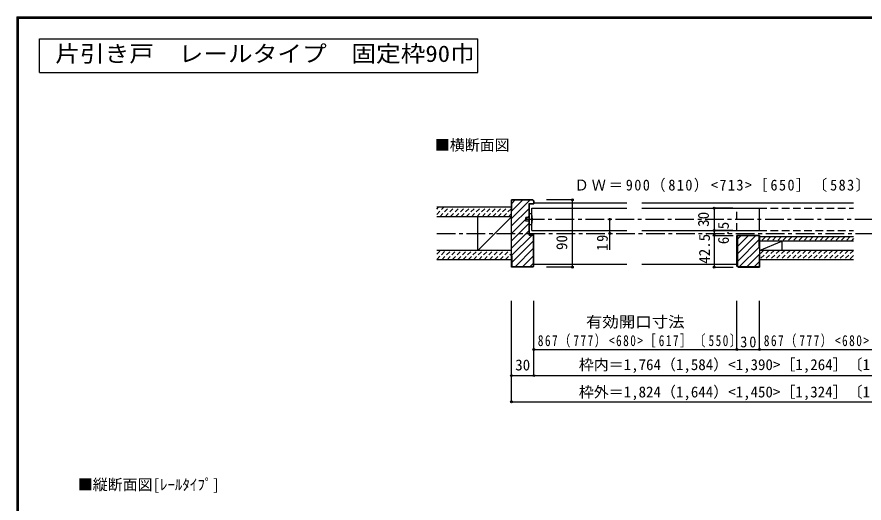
# Model space of a CAD drawing. Units: millimetres at full size, sheet at 1:5; details may follow other scales. Extents: x -973 to 977, y -718 to 696.
# Drawn here: x -973 to 159, y 46 to 696 of the extents above; entities that cross this region are included whole.
import ezdxf
from ezdxf.enums import TextEntityAlignment as Align

# ---------------------------------------------------------------- set-up
doc = ezdxf.new("R2010")
doc.units = ezdxf.units.MM
doc.header["$LTSCALE"] = 5
doc.header["$PDMODE"] = 32
doc.header["$PDSIZE"] = 2.5
for name, pattern in [('CHAIN1', [8, 5, -1, 1, -1]), ('DASHED1', [1.8, 1.2, -0.6]), ('DASHED2', [3, 2, -1])]:
    doc.linetypes.add(name, pattern=pattern)
for name, color, linetype in [('0-1_通り芯', 4, 'CHAIN1'), ('0-2_柱', 3, 'Continuous'), ('0-3_仕上げ', 2, 'Continuous'), ('0-4_枠', 3, 'Continuous'), ('0-6_扉', 6, 'Continuous'), ('0-7_金物', 7, 'Continuous'), ('0-A_文字', 7, 'Continuous'), ('0-B_寸法', 7, 'Continuous'), ('0-C_ハッチ', 4, 'DASHED1'), ('F-1_枠', 6, 'Continuous')]:
    doc.layers.add(name, color=color, linetype=linetype)
doc.styles.add('ＭＳ ゴシック', font='')
doc.styles.get('ＭＳ ゴシック').set_extended_font_data('MS Gothic')

msp = doc.modelspace()

# ---------------------------------------------------------------- linework, layer by layer
at = {"layer": '0-1_通り芯'}
for p, q in [((-293.113, 425.5), (298.887, 425.5)), ((-412.113, 406.5), (417.887, 406.5))]:
    msp.add_line(p, q, dxfattribs=at)
at = {"layer": '0-2_柱', "color": 7}
for p, q in [((-357.113, 384), (-312.113, 429)), ((19.387, 384), (49.387, 396.5))]:
    msp.add_line(p, q, dxfattribs=at)
at = {"layer": '0-2_柱'}
for p, q in [((-357.113, 384), (-357.113, 429)), ((-312.113, 384), (-312.113, 429)), ((49.387, 396.5), (49.387, 384))]:
    msp.add_line(p, q, dxfattribs=at)
at = {"layer": '0-3_仕上げ'}
for p, q in [((-312.113, 441.5), (-412.113, 441.5)), ((-312.113, 429), (-412.113, 429)), ((145.137, 402), (19.387, 402)), ((145.137, 396.5), (19.387, 396.5)), ((-312.113, 384), (-412.113, 384)), ((145.137, 384), (19.387, 384)), ((-312.113, 371.5), (-412.113, 371.5)), ((145.137, 371.5), (19.387, 371.5))]:
    msp.add_line(p, q, dxfattribs=at)
at = {"layer": '0-4_枠'}
for p, q in [((-312.113, 361.5), (-312.113, 451.5)), ((-283.528, 451.5), (-312.113, 451.5)), ((-311.613, 436.5), (-311.613, 451)), ((-283.735, 451), (-311.613, 451)), ((-288.613, 404.5), (-288.613, 446.5)), ((-288.613, 446.5), (-282.613, 446.5)), ((-288.113, 405), (-288.113, 446)), ((-288.113, 446), (-282.113, 446)), ((-283.735, 451), (-282.613, 449.879)), ((-282.113, 450.086), (-283.528, 451.5)), ((-282.613, 449.879), (-282.613, 446.5)), ((-282.113, 450.086), (-282.113, 446)), ((-311.613, 436.5), (-312.113, 436.5)), ((-288.613, 404.5), (-282.613, 404.5)), ((-288.113, 405), (-282.113, 405)), ((-282.613, 363.414), (-282.613, 404.5)), ((-282.113, 362.914), (-282.113, 405)), ((19.387, 404), (-10.613, 404)), ((-10.613, 362.914), (-10.613, 404)), ((18.887, 403.5), (-10.113, 403.5)), ((-10.113, 403.5), (-10.113, 363.121)), ((18.887, 389), (18.887, 403.5)), ((19.387, 404), (19.387, 361.5)), ((18.887, 389), (19.387, 389)), ((-311.613, 376.5), (-312.113, 376.5)), ((-311.613, 376.5), (-311.613, 362)), ((18.887, 376.5), (19.387, 376.5)), ((18.887, 376.5), (18.887, 362)), ((-282.613, 363.414), (-284.027, 362)), ((-283.528, 361.5), (-282.113, 362.914)), ((-9.199, 361.5), (-10.613, 362.914)), ((-8.992, 362), (-10.113, 363.121)), ((-283.528, 361.5), (-312.113, 361.5)), ((-284.027, 362), (-311.613, 362)), ((-9.199, 361.5), (19.387, 361.5)), ((18.887, 362), (-8.992, 362))]:
    msp.add_line(p, q, dxfattribs=at)
at = {"layer": '0-4_枠', "color": 4}
for p, q in [((-282.113, 447.5), (-157.863, 447.5)), ((-137.863, 447.5), (145.137, 447.5)), ((-282.113, 365.5), (-157.863, 365.5)), ((-137.863, 365.5), (-10.613, 365.5))]:
    msp.add_line(p, q, dxfattribs=at)
at = {"layer": '0-6_扉'}
for p, q in [((-285.113, 410.5), (-285.113, 440.5)), ((-285.113, 440.5), (-157.863, 440.5)), ((-137.863, 440.5), (19.387, 440.5)), ((19.387, 410.5), (19.387, 440.5)), ((-285.113, 410.5), (-157.863, 410.5)), ((-137.863, 410.5), (19.387, 410.5))]:
    msp.add_line(p, q, dxfattribs=at)
at = {"layer": '0-6_扉', "color": 2, "linetype": 'DASHED2'}
for p, q in [((-10.613, 410.5), (-10.613, 440.5)), ((19.387, 440.5), (145.137, 440.5)), ((19.387, 410.5), (145.137, 410.5))]:
    msp.add_line(p, q, dxfattribs=at)
at = {"layer": '0-7_金物'}
for p, q in [((-285.113, 433), (-288.113, 433)), ((-288.113, 418), (-288.113, 433)), ((-288.113, 428), (-293.113, 428)), ((-293.113, 423), (-293.113, 428)), ((-288.113, 423), (-293.113, 423)), ((-285.113, 418), (-288.113, 418))]:
    msp.add_line(p, q, dxfattribs=at)
msp.add_arc((-315.565, 425.5), 31.361, 346.16371, 13.83632, dxfattribs=at)
at = {"layer": '0-A_文字', "color": 3}
for p, q in [((-943.333, 621.667), (-943.333, 666.667)), ((-943.333, 666.667), (-357.143, 666.667)), ((-357.143, 621.667), (-357.143, 666.667)), ((-943.333, 621.667), (-357.143, 621.667))]:
    msp.add_line(p, q, dxfattribs=at)
at = {"layer": '0-B_寸法', "color": 4}
for p, q in [((-230.692, 451.5), (-265.214, 451.5)), ((-230.692, 361.5), (-230.692, 451.5)), ((-16.272, 440.5), (-41.318, 440.5)), ((-41.318, 440.5), (-41.318, 404)), ((-180.692, 384.5), (-180.692, 425.5)), ((-16.272, 410.5), (-41.318, 410.5)), ((-41.318, 404), (-15.677, 404)), ((-41.318, 404), (-41.318, 361.5)), ((-230.692, 361.5), (-265.214, 361.5)), ((-41.318, 361.5), (-15.677, 361.5)), ((-312.113, 181.667), (-312.113, 316.667)), ((-282.113, 251.667), (-282.113, 316.667)), ((-282.113, 216.667), (-282.113, 316.667)), ((-10.613, 251.667), (-10.613, 316.667)), ((19.387, 251.667), (19.387, 316.667)), ((-282.113, 251.667), (-10.613, 251.667)), ((-10.613, 251.667), (19.387, 251.667)), ((19.387, 251.667), (287.887, 251.667)), ((-312.113, 216.667), (317.887, 216.667)), ((-312.113, 181.667), (317.887, 181.667))]:
    msp.add_line(p, q, dxfattribs=at)
at = {"layer": '0-B_寸法'}
for p in [(-230.692, 451.5), (-41.318, 440.5), (-180.692, 425.5), (-180.692, 406.5), (-41.318, 410.5), (-41.318, 404), (-41.318, 404), (-230.692, 361.5), (-41.318, 361.5), (-282.113, 251.667), (-10.613, 251.667), (19.387, 251.667), (-312.113, 216.667), (-282.113, 216.667), (-312.113, 181.667)]:
    msp.add_point(p, dxfattribs=at)
at = {"layer": '0-C_ハッチ', "linetype": 'Continuous'}
for p, q in [((-312.113, 426.518), (-287.632, 451)), ((-311.613, 446.817), (-307.431, 451)), ((-311.613, 436.918), (-297.531, 451)), ((-312.113, 416.619), (-288.613, 440.119)), ((-312.113, 406.719), (-288.613, 430.219)), ((-312.113, 396.82), (-288.613, 420.32)), ((-312.113, 386.92), (-288.613, 410.42)), ((-312.113, 377.021), (-284.634, 404.5)), ((-311.613, 367.621), (-282.613, 396.621)), ((-5.607, 403.5), (-10.113, 398.993)), ((4.293, 403.5), (-10.113, 389.094)), ((14.192, 403.5), (-10.113, 379.195)), ((18.887, 398.295), (-10.113, 369.295)), ((-307.335, 362), (-282.613, 386.722)), ((19.387, 388.896), (-7.509, 362)), ((-297.436, 362), (-282.613, 376.822)), ((19.387, 378.996), (2.391, 362)), ((-287.536, 362), (-282.613, 366.923)), ((18.887, 368.597), (12.29, 362))]:
    msp.add_line(p, q, dxfattribs=at)
at = {"layer": '0-C_ハッチ'}
for p, q in [((-412.113, 432.03), (-402.643, 441.5)), ((-412.113, 439.101), (-409.714, 441.5)), ((-408.072, 429), (-395.572, 441.5)), ((-401.001, 429), (-388.501, 441.5)), ((-393.93, 429), (-381.43, 441.5)), ((-386.859, 429), (-374.359, 441.5)), ((-379.788, 429), (-367.288, 441.5)), ((-372.717, 429), (-360.217, 441.5)), ((-365.646, 429), (-353.146, 441.5)), ((-358.575, 429), (-346.075, 441.5)), ((-351.503, 429), (-339.003, 441.5)), ((-344.432, 429), (-331.932, 441.5)), ((-337.361, 429), (-324.861, 441.5)), ((-330.29, 429), (-317.79, 441.5)), ((-323.219, 429), (-312.113, 440.106)), ((-316.148, 429), (-312.113, 433.035)), ((20.23, 402), (19.387, 401.157)), ((27.301, 402), (21.801, 396.5)), ((34.372, 402), (28.872, 396.5)), ((41.443, 402), (35.943, 396.5)), ((48.514, 402), (43.014, 396.5)), ((55.585, 402), (50.085, 396.5)), ((62.656, 402), (57.156, 396.5)), ((69.727, 402), (64.227, 396.5)), ((76.798, 402), (71.298, 396.5)), ((83.87, 402), (78.37, 396.5)), ((90.941, 402), (85.441, 396.5)), ((98.012, 402), (92.512, 396.5)), ((105.083, 402), (99.583, 396.5)), ((112.154, 402), (106.654, 396.5)), ((119.225, 402), (113.725, 396.5)), ((126.296, 402), (120.796, 396.5)), ((133.367, 402), (127.867, 396.5)), ((140.438, 402), (134.938, 396.5)), ((145.137, 399.627), (142.009, 396.5)), ((-412.113, 371.822), (-399.935, 384)), ((-412.113, 378.893), (-407.006, 384)), ((-405.364, 371.5), (-392.864, 384)), ((-398.293, 371.5), (-385.793, 384)), ((-391.222, 371.5), (-378.722, 384)), ((-384.151, 371.5), (-371.651, 384)), ((-377.08, 371.5), (-364.58, 384)), ((-370.009, 371.5), (-357.509, 384)), ((-362.937, 371.5), (-350.437, 384)), ((-355.866, 371.5), (-343.366, 384)), ((-348.795, 371.5), (-336.295, 384)), ((-341.724, 371.5), (-329.224, 384)), ((-334.653, 371.5), (-322.153, 384)), ((-327.582, 371.5), (-315.082, 384)), ((-320.511, 371.5), (-312.113, 379.898)), ((24.943, 384), (19.387, 378.443)), ((32.014, 384), (19.514, 371.5)), ((39.085, 384), (26.585, 371.5)), ((46.156, 384), (33.656, 371.5)), ((53.227, 384), (40.727, 371.5)), ((60.299, 384), (47.799, 371.5)), ((67.37, 384), (54.87, 371.5)), ((74.441, 384), (61.941, 371.5)), ((81.512, 384), (69.012, 371.5)), ((88.583, 384), (76.083, 371.5)), ((95.654, 384), (83.154, 371.5)), ((102.725, 384), (90.225, 371.5)), ((109.796, 384), (97.296, 371.5)), ((116.867, 384), (104.367, 371.5)), ((123.938, 384), (111.438, 371.5)), ((131.009, 384), (118.509, 371.5)), ((138.08, 384), (125.58, 371.5)), ((145.137, 383.985), (132.651, 371.5)), ((145.137, 376.914), (139.722, 371.5)), ((-313.44, 371.5), (-312.113, 372.827))]:
    msp.add_line(p, q, dxfattribs=at)
at = {"layer": 'F-1_枠'}
for p, q in [((-973.347, 695.833), (-973.347, -700.833)), ((-973.347, 695.833), (976.653, 695.833)), ((-973.347, 695), (976.653, 695)), ((-973.347, 694.167), (976.653, 694.167)), ((-972.514, 695.833), (-972.514, -700.833)), ((-971.68, 695.833), (-971.68, -700.833))]:
    msp.add_line(p, q, dxfattribs=at)

# ---------------------------------------------------------------- texts
at = {"layer": '0-A_文字', "color": 3, "style": 'ＭＳ ゴシック', "width": 1.1}
msp.add_text('片引き戸\u3000レールタイプ\u3000固定枠90巾', height=21.99, dxfattribs=at).set_placement((-922.113, 629.167), align=Align.BOTTOM_LEFT)
at = {"layer": '0-A_文字', "style": 'ＭＳ ゴシック'}
for s, p in [('■横断面図', (-414.655, 513)), ('■縦断面図[ﾚｰﾙﾀｲﾌﾟ]', (-892.042, 59.319))]:
    msp.add_text(s, height=14.66, dxfattribs=at).set_placement(p, align=Align.BOTTOM_LEFT)
at = {"layer": '0-B_寸法', "style": 'ＭＳ ゴシック'}
for s, p in [('30', (-43.818, 415.5)), ('6.5', (-17.103, 392.25)), ('90', (-233.192, 384.506)), ('42.5', (-42.422, 366.152))]:
    msp.add_text(s, height=14.66, rotation=90, dxfattribs=at).set_placement(p, align=Align.BOTTOM_LEFT)
at = {"layer": '0-B_寸法', "style": 'ＭＳ ゴシック', "width": 1.1}
msp.add_text('有効開口寸法', height=14.66, dxfattribs=at).set_placement((-212.613, 276.667), align=Align.BOTTOM_LEFT)
at = {"layer": '0-B_寸法', "style": 'ＭＳ ゴシック'}
for s, p in [('30', (-307.113, 219.167)), ('枠内＝1,764（1,584）<1,390>［1,264］〔1,130〕', (-222.113, 219.577)), ('枠外＝1,824（1,644）<1,450>［1,324］〔1,190〕', (-222.113, 183.124))]:
    msp.add_text(s, height=14.66, dxfattribs=at).set_placement(p, align=Align.BOTTOM_LEFT)
at = {"layer": '0-B_寸法', "char_height": 14.66, "attachment_point": 7, "style": 'ＭＳ ゴシック'}
for s, insert in [('\\T1.2;\\W0.95;ＤＷ＝900（810）<713>［650］〔583〕', (-227.692, 462)), ('\\T1.27;\\W0.75;867（777）<680>［617］〔550〕', (-276.872, 254.167)), ('\\T1.27;\\W0.75;867（777）<680>［617］〔550〕', (25.303, 254.167)), ('\\T1.27;\\W0.95;30', (-6.238, 254.167))]:
    msp.add_mtext(s, dxfattribs=dict(at, insert=insert))
at = {"layer": '0-B_寸法', "insert": (-183.192, 383.375), "char_height": 14.66, "attachment_point": 7, "rotation": 90, "style": 'ＭＳ ゴシック'}
msp.add_mtext('\\T1.27;\\W0.95;19', dxfattribs=at)

doc.saveas('drawing.dxf')
